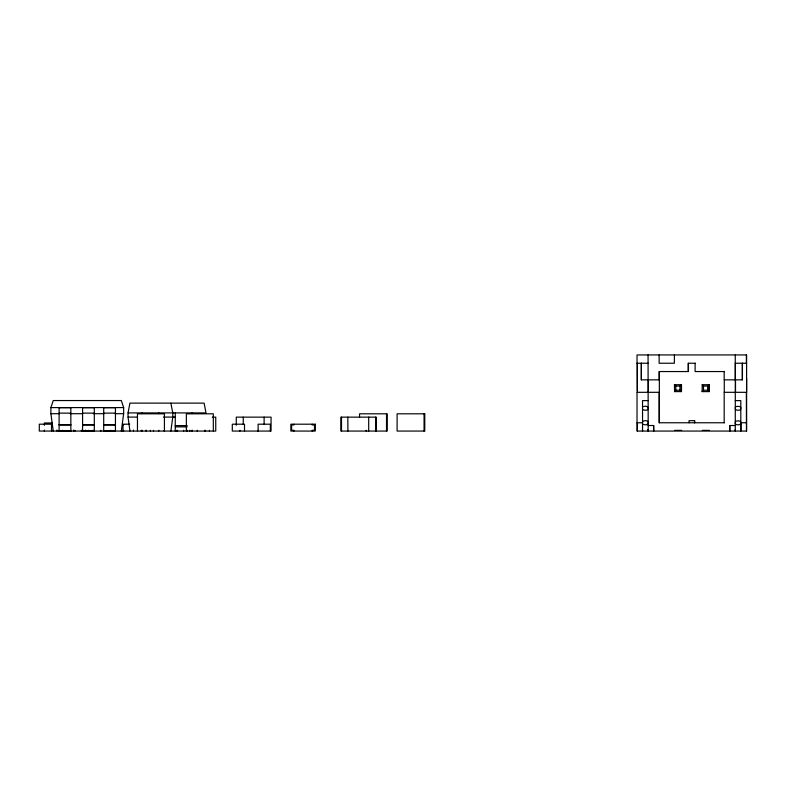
<?xml version="1.0" encoding="UTF-8"?>
<svg xmlns="http://www.w3.org/2000/svg" width="786" height="786" viewBox="0 0 786 786"><rect width="100%" height="100%" fill="white"/><g stroke="black" fill="none" stroke-linecap="round" stroke-linejoin="round"><path stroke-width="1.18" d="M642.545 422.76L642.535 431.062L642.555 430.08M642.545 408.229L642.545 422.062M735.274 422.76C733.947 425.531 742.122 425.531 740.805 422.76L740.805 400.614L735.264 400.614M735.274 408.229C734.104 410.862 742.043 411.117 740.805 408.229M735.293 430.364L735.283 429.677L735.283 431.062L735.293 392.312M740.825 430.364C740.815 430.148 740.825 430.384 740.805 424.135M642.535 409.604C650.268 412.689 650.209 403.955 642.535 406.843L642.535 400.614L648.106 400.614M121.309 431.062L123.657 413.691L123.657 407.59L121.309 400.546L53.242 400.546L50.893 407.59L50.893 413.691L53.242 431.062M170.876 431.062L172.753 417.091L172.753 412.905L170.876 403.13M129.926 431.062L128.059 417.091L128.059 412.905L129.926 403.13L204.114 403.13L205.991 412.905L172.93 412.905M674.437 384.698L675.803 386.083L675.803 390.229L674.437 391.615L681.501 391.615L681.501 384.698L674.437 384.698L674.585 391.615M702.114 391.615L703.48 390.229L703.48 386.083L702.114 384.698L709.178 384.698L709.178 391.615L702.114 391.615L702.262 384.698M675.803 386.083L679.959 386.083L681.354 384.698L681.354 391.615L679.959 390.229L675.803 390.229M703.48 386.083L707.636 386.083L709.041 384.698L709.041 391.615L707.636 390.229L703.48 390.229M648.195 363.24L637.033 363.24L637.033 354.938L746.621 354.938L746.582 392.312L724.181 392.312L724.181 422.76M695.345 363.24L688.202 363.24L688.202 371.552M735.293 363.24L746.582 363.24M724.407 371.552L695.119 371.552L695.119 363.24M659.238 379.854L641.278 379.854L641.278 363.24M724.181 371.552L724.181 379.854L742.436 379.854L742.436 363.24M659.238 392.312L637.033 392.312L637.033 422.76L642.663 422.76M50.893 407.59L123.657 407.59M59.107 407.688L70.848 407.688M82.579 407.688L94.32 407.688M103.703 407.688L115.444 407.688M128.059 412.905L172.753 412.905M59.107 413.131L70.848 413.131M82.579 413.131L94.32 413.131M103.703 413.131L115.444 413.131M50.893 413.691L59.382 413.691M70.298 413.691L82.422 413.691M93.338 413.691L104.253 413.691M115.169 413.691L123.657 413.691M128.059 417.091L137.373 417.091M163.439 417.091L172.753 417.091M172.93 417.091L175.258 417.091M212.269 417.14L215.747 417.14L215.747 431.062L39.3 431.062L39.3 424.194L51.503 424.194L51.503 431.062M642.545 421.424C650.189 418.034 650.297 427.417 642.535 424.135M724.407 422.76L659.14 422.76L659.14 392.312M740.834 422.76L746.454 422.76M52.397 422.986L44.38 422.986L44.38 425.344M129.71 424.194L123.608 424.194L123.608 424.961M59.107 424.725L70.848 424.725M82.579 424.725L94.32 424.725M103.703 424.725L115.444 424.725M59.107 424.961L70.848 424.961M82.579 424.961L94.32 424.961M103.703 424.961L115.444 424.961M175.258 425.599L187.235 425.599M648.067 425.521L653.736 425.521L653.736 431.062M735.391 425.521L729.722 425.521L729.722 431.062M175.258 426.867L187.235 426.867M674.663 430.364L681.678 430.364M702.34 430.364L709.355 430.364M59.107 430.954L70.848 430.954M81.41 430.954L94.32 430.954M103.703 430.954L115.444 430.954M642.535 406.843L642.545 407.531M746.621 378.469L746.621 431.062L637.122 431.062L637.122 422.76M637.367 390.927L637.279 363.171M740.805 407.531C741.306 405.998 734.704 405.91 735.274 407.531M740.805 422.062C741.306 420.53 734.704 420.441 735.274 422.062M746.366 354.938L746.366 363.24M746.366 392.312L746.454 431.062M742.308 363.24L742.308 379.854M740.923 422.76L740.923 431.062M735.509 379.854L735.509 392.312M735.391 363.24L735.352 392.312M735.254 354.938L735.254 379.854M729.85 425.521L729.85 431.062M724.279 379.854L724.279 392.312M707.636 386.083L707.636 390.229M694.647 422.76L694.647 420.677L689.008 420.677L689.116 422.76M694.539 420.677L694.539 422.76M688.428 363.24L688.428 371.552L659.14 371.552L659.14 379.854M679.959 386.083L679.959 390.229M674.408 354.938L674.359 363.24L659.14 363.24L659.14 354.938M659.356 371.552L659.356 422.76M653.598 425.521L653.598 431.062M648.322 379.854L648.322 392.312M648.067 354.938L648.195 431.062M641.405 363.24L641.405 379.854M637.367 422.848L637.279 431.062M637.25 363.24L637.25 392.312M424.067 413.809L424.067 431.062M386.506 413.809L386.506 431.062M376.298 431.062L376.298 417.14L340.869 417.14L340.869 431.062L387.203 431.062L387.203 413.809L359.546 413.809L359.546 417.287M375.649 417.14L375.649 431.062M368.693 417.14L368.693 431.062M366.197 430.296L366.197 431.062M347.825 417.14L347.884 431.062M341.507 417.14L341.507 431.062M312.209 424.194L312.209 424.961L314.498 424.961L314.498 430.296L312.209 430.296L312.209 431.062M293.895 424.194L293.895 424.961L291.606 424.961L291.606 430.296L293.895 430.296L293.895 431.062M270.325 431.062L270.325 424.194L258.122 424.194L258.122 431.062M264.116 417.14L264.116 424.45M258.221 430.296L258.221 431.062M244.505 431.062L244.505 424.194L232.302 424.194L232.302 431.062L271.072 431.062L271.072 417.14L236.281 417.14L236.281 425.265M243.247 417.14L243.247 424.45M239.907 430.296L239.907 431.062M213.32 431.062L213.32 413.809L186.361 413.809L186.361 431.062M209.449 430.296L209.449 431.062M205.549 430.296L205.549 431.062M204.566 430.296L204.566 431.062M197.247 430.296L197.247 431.062M192.364 430.296L192.364 431.062M192.02 412.905L192.02 413.642M192.02 430.286L192.02 431.062M189.78 430.296L189.78 431.062M187.235 430.296L187.235 431.062M183.639 430.286L183.639 431.062M177.577 430.296L177.577 431.062M176.526 430.296L176.526 431.062M175.258 412.905L175.258 431.062M164.421 431.062L164.421 413.809L137.462 413.809L137.462 431.062M164.313 430.296L164.313 431.062M158.782 412.905L158.782 413.642M158.782 430.286L158.782 431.062M153.496 430.296L153.496 431.062M150.401 430.286L150.401 431.062M146.098 430.05L146.098 431.062M142.02 412.905L142.02 413.642M142.02 430.286L142.02 431.062M141.284 430.296L141.284 431.062M133.482 430.05L133.482 431.062M123.608 430.296L123.608 431.062M122.98 424.194L122.98 431.062M115.444 407.59L115.444 431.062M110.767 430.296L110.767 431.062M103.703 407.59L103.703 431.062M100.805 430.296L100.805 431.062M94.32 407.59L94.32 431.062M93.141 430.207L93.141 431.062M88.592 430.296L88.592 431.062M85.625 430.05L85.625 431.062M82.579 407.59L82.579 431.062M81.41 430.207L81.41 431.062M74.984 430.296L74.984 431.062M73.52 430.05L73.52 431.062M70.848 407.59L70.848 431.062M62.772 430.296L62.772 431.062M59.107 407.59L59.107 431.062M56.985 430.05L56.985 431.062M44.38 430.05L44.38 431.062M648.086 430.699L648.096 429.677L648.086 430.699M424.764 413.809L397.107 413.809L397.107 431.062L424.764 431.062L424.764 413.809M315.255 424.194L290.849 424.194L290.849 431.062L315.255 431.062L315.255 424.194"/></g></svg>
